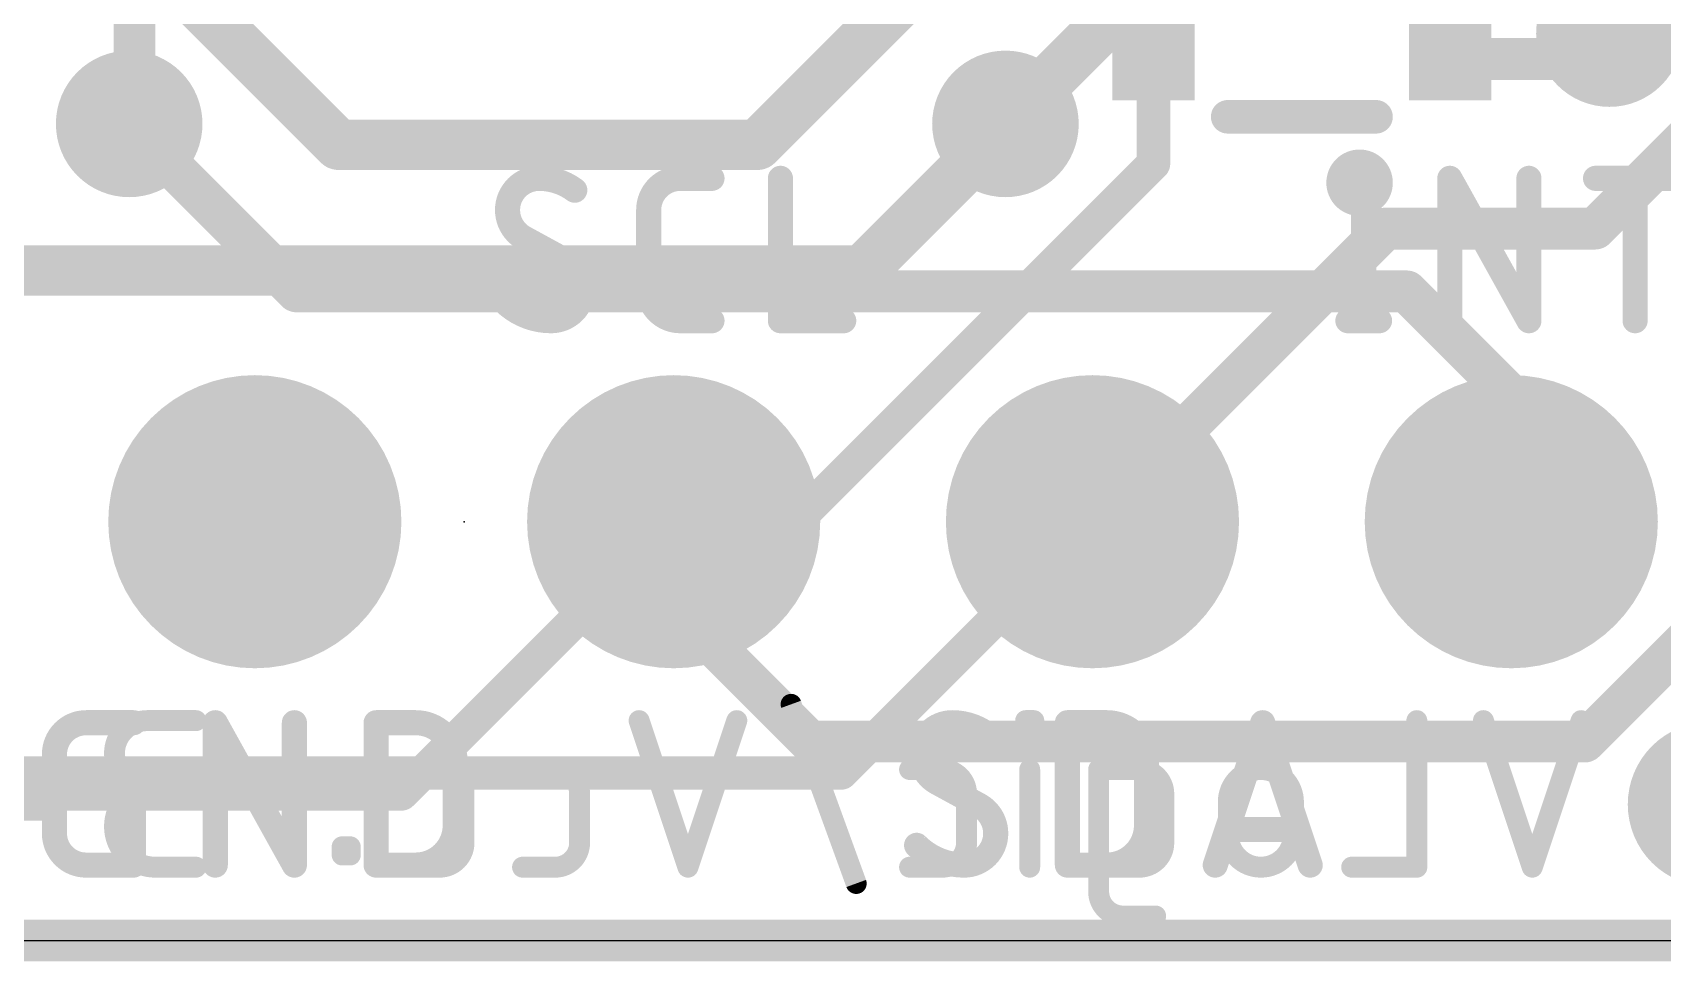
# Model space of a CAD drawing. Extents: x -0.1 to 25.5, y -0.1 to 18.
# Drawn here: x 10.08 to 19.97, y -0.13 to 5.51 of the extents above; entities that cross this region are included whole.
import ezdxf

# ---------------------------------------------------------------- set-up
doc = ezdxf.new("R2010")
doc.units = 0
for name, color, linetype in [('1', 12, 'CONTINUOUS'), ('16', 5, 'CONTINUOUS'), ('17', 110, 'CONTINUOUS'), ('18', 110, 'CONTINUOUS'), ('20', 53, 'CONTINUOUS'), ('21', 40, 'CONTINUOUS'), ('22', 6, 'CONTINUOUS'), ('23', 40, 'CONTINUOUS')]:
    doc.layers.add(name, color=color, linetype=linetype)

# ---------------------------------------------------------------- blocks, each defined once
blk = doc.blocks.new('PIE')
at = {"const_width": 0.5}
blk.add_lwpolyline([(0, -0.25, 1), (0, 0.25, 1), (0, -0.25)], format="xyb", dxfattribs=at)
blk = doc.blocks.new('ROUNDP')
at = {"const_width": 0.5}
blk.add_lwpolyline([(0, -0.25, 1), (0, 0.25, 1), (0, -0.25)], format="xyb", dxfattribs=at)
blk = doc.blocks.new('RECT')
blk.add_solid([(-0.5, -0.5), (0.5, -0.5), (-0.5, 0.5), (0.5, 0.5)])
blk = doc.blocks.new('ROUNDV')
at = {"const_width": 0.5}
blk.add_lwpolyline([(0, -0.25, 1), (0, 0.25, 1), (0, -0.25)], format="xyb", dxfattribs=at)

msp = doc.modelspace()

# ---------------------------------------------------------------- linework, layer by layer
at = {"layer": '1'}
for points, const_width in [([(10.7, 7.536), (10.7, 4.985)], 0.254), ([(19.4904, 5.346), (19.6452, 5.5008)], 0.254), ([(16.88, 5.346), (16.88, 4.711)], 0.2032), ([(18.68, 5.346), (19.4904, 5.346)], 0.254), ([(20.447, 5.207), (19.558, 4.318)], 0.254), ([(10.7, 4.985), (10.668, 4.953)], 0.254), ([(15.113, 4.064), (15.9823, 4.9333)], 0.3048), ([(15.9823, 4.9333), (15.9823, 4.953)], 0.3048), ([(16.88, 4.711), (14.709, 2.54)], 0.2032), ([(18.288, 4.318), (16.51, 2.54)], 0.254), ([(19.558, 4.318), (18.288, 4.318)], 0.254), ([(6.477, 4.064), (15.113, 4.064)], 0.3048), ([(14.709, 2.54), (13.97, 2.54)], 0.2032), ([(14.986, 1.016), (16.51, 2.54)], 0.2032), ([(5.842, 1.016), (14.986, 1.016)], 0.2032), ([(25.4, 0), (0, 0)], 0.254)]:
    msp.add_lwpolyline(points, dxfattribs=dict(at, const_width=const_width))
for points, const_width in [([(19.6901, 5.4559, 1), (19.6003, 5.5457)], 0.127), ([(16.9308, 5.346, 1), (16.8292, 5.346)], 0.1016), ([(18.68, 5.4095, 1), (18.68, 5.2825)], 0.127), ([(19.4455, 5.3909, 1), (19.5353, 5.3011)], 0.127), ([(19.4904, 5.2825, 1), (19.4904, 5.4095)], 0.127), ([(10.6231, 4.9979, 1), (10.7129, 4.9081)], 0.127), ([(10.6365, 4.985, 1), (10.7635, 4.985)], 0.127), ([(10.7449, 4.9401, 1), (10.6551, 5.0299)], 0.127), ([(16.0585, 4.953, 1), (15.9061, 4.953)], 0.1524), ([(16.0362, 4.8794, 1), (15.9284, 4.9872)], 0.1524), ([(15.9061, 4.9333, 1), (16.0585, 4.9333)], 0.1524), ([(16.8292, 4.711, 1), (16.9308, 4.711)], 0.1016), ([(16.9159, 4.6751, 1), (16.8441, 4.7469)], 0.1016), ([(18.288, 4.3815, 1), (18.288, 4.2545)], 0.127), ([(18.3329, 4.2731, 1), (18.2431, 4.3629)], 0.127), ([(19.5131, 4.3629, 1), (19.6029, 4.2731)], 0.127), ([(19.558, 4.2545, 1), (19.558, 4.3815)], 0.127), ([(15.0591, 4.1179, 1), (15.1669, 4.0101)], 0.1524), ([(15.113, 3.9878, 1), (15.113, 4.1402)], 0.1524), ([(13.97, 2.5908, 1), (13.97, 2.4892)], 0.1016), ([(14.6731, 2.5759, 1), (14.7449, 2.5041)], 0.1016), ([(14.709, 2.4892, 1), (14.709, 2.5908)], 0.1016), ([(16.4651, 2.5849, 1), (16.5549, 2.4951)], 0.127), ([(16.5459, 2.5041, 1), (16.4741, 2.5759)], 0.1016), ([(14.9501, 1.0519, 1), (15.0219, 0.9801)], 0.1016), ([(14.986, 0.9652, 1), (14.986, 1.0668)], 0.1016)]:
    msp.add_lwpolyline(points, format="xyb", dxfattribs=dict(at, const_width=const_width))
at = {"layer": '16'}
for points, const_width in [([(11.938, 4.826), (10.668, 6.096)], 0.3048), ([(15.748, 6.096), (14.478, 4.826)], 0.3048), ([(15.9823, 4.953), (16.764, 5.7347)], 0.3048), ([(19.6452, 5.5008), (19.812, 5.6676)], 0.254), ([(11.684, 3.937), (10.668, 4.953)], 0.254), ([(14.478, 4.826), (11.938, 4.826)], 0.3048), ([(18.415, 3.937), (11.684, 3.937)], 0.254), ([(18.415, 3.937), (19.05, 3.302)], 0.254), ([(19.05, 3.302), (19.05, 2.54)], 0.254), ([(13.97, 2.54), (12.319, 0.889)], 0.2032), ([(13.97, 2.032), (13.97, 2.54)], 0.254), ([(20.3835, 2.0955), (19.4945, 1.2065)], 0.254), ([(14.7955, 1.2065), (13.97, 2.032)], 0.254), ([(19.4945, 1.2065), (14.7955, 1.2065)], 0.254), ([(12.319, 0.889), (5.969, 0.889)], 0.2032), ([(25.4, 0), (0, 0)], 0.254)]:
    msp.add_lwpolyline(points, dxfattribs=dict(at, const_width=const_width))
for points, const_width in [([(19.6003, 5.5457, 1), (19.6901, 5.4559)], 0.127), ([(10.7129, 4.9979, 1), (10.6231, 4.9081)], 0.127), ([(15.9284, 5.0069, 1), (16.0362, 4.8991)], 0.1524), ([(11.938, 4.9022, 1), (11.938, 4.7498)], 0.1524), ([(11.8841, 4.7721, 1), (11.9919, 4.8799)], 0.1524), ([(14.4241, 4.8799, 1), (14.5319, 4.7721)], 0.1524), ([(14.478, 4.7498, 1), (14.478, 4.9022)], 0.1524), ([(11.684, 4.0005, 1), (11.684, 3.8735)], 0.127), ([(18.4599, 3.9819, 1), (18.3701, 3.8921)], 0.127), ([(18.415, 3.8735, 1), (18.415, 4.0005)], 0.127), ([(11.6391, 3.8921, 1), (11.7289, 3.9819)], 0.127), ([(19.1135, 3.302, 1), (18.9865, 3.302)], 0.127), ([(19.0051, 3.2571, 1), (19.0949, 3.3469)], 0.127), ([(14.0335, 2.54, 1), (13.9065, 2.54)], 0.127), ([(14.0059, 2.5041, 1), (13.9341, 2.5759)], 0.1016), ([(18.9865, 2.54, 1), (19.1135, 2.54)], 0.127), ([(14.0149, 2.0769, 1), (13.9251, 1.9871)], 0.127), ([(13.9065, 2.032, 1), (14.0335, 2.032)], 0.127), ([(14.7955, 1.27, 1), (14.7955, 1.143)], 0.127), ([(14.7506, 1.1616, 1), (14.8404, 1.2514)], 0.127), ([(19.4496, 1.2514, 1), (19.5394, 1.1616)], 0.127), ([(19.4945, 1.143, 1), (19.4945, 1.27)], 0.127), ([(12.319, 0.8382, 1), (12.319, 0.9398)], 0.1016), ([(12.2831, 0.9249, 1), (12.3549, 0.8531)], 0.1016)]:
    msp.add_lwpolyline(points, format="xyb", dxfattribs=dict(at, const_width=const_width))
at = {"layer": '20'}
msp.add_line((2.54, 0), (22.86, 0), dxfattribs=at)
at = {"layer": '21'}
for points, const_width in [([(17.33, 4.996), (18.23, 4.996)], 0.2032), ([(14.0106, 4.6228), (14.2025, 4.6228)], 0.1524), ([(14.6176, 4.6228), (14.6176, 3.7592)], 0.1524), ([(18.0591, 4.6228), (18.251, 4.6228)], 0.1524), ([(18.1551, 4.6228), (18.1551, 3.7592)], 0.1524), ([(18.6772, 3.7592), (18.6772, 4.6228)], 0.1524), ([(18.6772, 4.6228), (19.157, 3.7592)], 0.1524), ([(19.157, 3.7592), (19.157, 4.6228)], 0.1524), ([(19.5611, 4.6228), (20.0409, 4.6228)], 0.1524), ([(19.801, 3.7592), (19.801, 4.6228)], 0.1524), ([(13.8187, 3.9511), (13.8187, 4.4309)], 0.1524), ([(13.3224, 4.119), (13.0585, 4.263)], 0.1524), ([(14.2025, 3.7592), (14.0106, 3.7592)], 0.1524), ([(14.6176, 3.7592), (15.0014, 3.7592)], 0.1524), ([(18.0591, 3.7592), (18.251, 3.7592)], 0.1524), ([(10.4067, 1.3208), (10.6945, 1.3208)], 0.1524), ([(11.1901, 0.4572), (11.1901, 1.3208)], 0.1524), ([(11.1901, 1.3208), (11.6699, 0.4572)], 0.1524), ([(11.6699, 0.4572), (11.6699, 1.3208)], 0.1524), ([(12.1655, 0.4572), (12.1655, 1.3208)], 0.1524), ([(12.1655, 1.3208), (12.4054, 1.3208)], 0.1524), ([(16.3579, 0.4572), (16.3579, 1.3208)], 0.1524), ([(16.3579, 1.3208), (16.5978, 1.3208)], 0.1524), ([(17.2548, 0.4572), (17.5426, 1.3208)], 0.1524), ([(17.5426, 1.3208), (17.8305, 0.4572)], 0.1524), ([(10.2148, 0.6491), (10.2148, 1.1289)], 0.1524), ([(12.6452, 1.0809), (12.6452, 0.6971)], 0.1524), ([(16.8377, 1.0809), (16.8377, 0.6971)], 0.1524), ([(10.5506, 0.937), (10.6945, 0.937)], 0.1524), ([(10.6945, 0.937), (10.6945, 0.4572)], 0.1524), ([(15.8273, 0.817), (15.5634, 0.961)], 0.1524), ([(17.7585, 0.6731), (17.3267, 0.6731)], 0.1524), ([(10.6945, 0.4572), (10.4067, 0.4572)], 0.1524), ([(12.4054, 0.4572), (12.1655, 0.4572)], 0.1524), ([(16.5978, 0.4572), (16.3579, 0.4572)], 0.1524)]:
    msp.add_lwpolyline(points, dxfattribs=dict(at, const_width=const_width))
for points, const_width in [([(17.33, 5.0468, 1), (17.33, 4.9452)], 0.1016), ([(18.23, 4.9452, 1), (18.23, 5.0468)], 0.1016), ([(18.13, 4.496, 1), (18.13, 4.696, 1), (18.13, 4.496)], 0.2032), ([(13.1545, 4.6228, 0.4142), (12.9626, 4.4309)], 0.1524), ([(13.3704, 4.5508, 0.1623), (13.1545, 4.6228)], 0.1524), ([(13.1545, 4.6609, 1), (13.1545, 4.5847)], 0.0762), ([(13.1545, 4.5847, 1), (13.1545, 4.6609)], 0.0762), ([(14.0106, 4.6228, 0.4142), (13.8187, 4.4309)], 0.1524), ([(14.0106, 4.6609, 1), (14.0106, 4.5847)], 0.0762), ([(14.0106, 4.5847, 1), (14.0106, 4.6609)], 0.0762), ([(14.2025, 4.5847, 1), (14.2025, 4.6609)], 0.0762), ([(14.6557, 4.6228, 1), (14.5795, 4.6228)], 0.0762), ([(18.0591, 4.6609, 1), (18.0591, 4.5847)], 0.0762), ([(18.1932, 4.6228, 1), (18.117, 4.6228)], 0.0762), ([(18.251, 4.5847, 1), (18.251, 4.6609)], 0.0762), ([(18.7153, 4.6228, 1), (18.6391, 4.6228)], 0.0762), ([(18.7105, 4.6413, 1), (18.6439, 4.6043)], 0.0762), ([(19.1951, 4.6228, 1), (19.1189, 4.6228)], 0.0762), ([(19.5611, 4.6609, 1), (19.5611, 4.5847)], 0.0762), ([(19.8391, 4.6228, 1), (19.7629, 4.6228)], 0.0762), ([(13.3475, 4.5204, 1), (13.3933, 4.5813)], 0.0762), ([(12.9626, 4.4309, 0.2656), (13.0585, 4.263)], 0.1524), ([(13.0007, 4.4309, 1), (12.9245, 4.4309)], 0.0762), ([(12.9245, 4.4309, 1), (13.0007, 4.4309)], 0.0762), ([(13.8568, 4.4309, 1), (13.7806, 4.4309)], 0.0762), ([(13.7806, 4.4309, 1), (13.8568, 4.4309)], 0.0762), ([(13.0768, 4.2964, 1), (13.0403, 4.2295)], 0.0762), ([(13.0392, 4.2301, 1), (13.0779, 4.2958)], 0.0762), ([(13.3418, 4.1519, 1), (13.3031, 4.0862)], 0.0762), ([(13.4184, 3.9511, 0.2656), (13.3224, 4.119)], 0.1524), ([(13.3042, 4.0856, 1), (13.3407, 4.1525)], 0.0762), ([(12.9657, 3.906, 1), (12.9115, 3.8523)], 0.0762), ([(12.9386, 3.8791, 0.2), (13.2265, 3.7592)], 0.1524), ([(13.2265, 3.7592, 0.4142), (13.4184, 3.9511)], 0.1524), ([(13.4565, 3.9511, 1), (13.3803, 3.9511)], 0.0762), ([(13.3803, 3.9511, 1), (13.4565, 3.9511)], 0.0762), ([(13.8187, 3.9511, 0.4142), (14.0106, 3.7592)], 0.1524), ([(13.8568, 3.9511, 1), (13.7806, 3.9511)], 0.0762), ([(13.7806, 3.9511, 1), (13.8568, 3.9511)], 0.0762), ([(13.2265, 3.7973, 1), (13.2265, 3.7211)], 0.0762), ([(13.2265, 3.7211, 1), (13.2265, 3.7973)], 0.0762), ([(14.0106, 3.7973, 1), (14.0106, 3.7211)], 0.0762), ([(14.0106, 3.7211, 1), (14.0106, 3.7973)], 0.0762), ([(14.2025, 3.7211, 1), (14.2025, 3.7973)], 0.0762), ([(14.6176, 3.7973, 1), (14.6176, 3.7211)], 0.0762), ([(14.5795, 3.7592, 1), (14.6557, 3.7592)], 0.0762), ([(15.0014, 3.7211, 1), (15.0014, 3.7973)], 0.0762), ([(18.0591, 3.7973, 1), (18.0591, 3.7211)], 0.0762), ([(18.117, 3.7592, 1), (18.1932, 3.7592)], 0.0762), ([(18.251, 3.7211, 1), (18.251, 3.7973)], 0.0762), ([(18.6391, 3.7592, 1), (18.7153, 3.7592)], 0.0762), ([(19.1189, 3.7592, 1), (19.1951, 3.7592)], 0.0762), ([(19.1237, 3.7407, 1), (19.1903, 3.7777)], 0.0762), ([(19.7629, 3.7592, 1), (19.8391, 3.7592)], 0.0762), ([(10.4067, 1.3208, 0.4142), (10.2148, 1.1289)], 0.1524), ([(10.4067, 1.3589, 1), (10.4067, 1.2827)], 0.0762), ([(10.4067, 1.2827, 1), (10.4067, 1.3589)], 0.0762), ([(10.6945, 1.2827, 1), (10.6945, 1.3589)], 0.0762), ([(11.2282, 1.3208, 1), (11.152, 1.3208)], 0.0762), ([(11.2234, 1.3393, 1), (11.1568, 1.3023)], 0.0762), ([(11.708, 1.3208, 1), (11.6318, 1.3208)], 0.0762), ([(12.2036, 1.3208, 1), (12.1274, 1.3208)], 0.0762), ([(12.1655, 1.3589, 1), (12.1655, 1.2827)], 0.0762), ([(12.6452, 1.0809, 0.4142), (12.4054, 1.3208)], 0.1524), ([(12.4054, 1.3589, 1), (12.4054, 1.2827)], 0.0762), ([(12.4054, 1.2827, 1), (12.4054, 1.3589)], 0.0762), ([(15.6594, 1.3208, 0.4142), (15.4675, 1.1289)], 0.1524), ([(15.8753, 1.2488, 0.1623), (15.6594, 1.3208)], 0.1524), ([(15.6594, 1.3589, 1), (15.6594, 1.2827)], 0.0762), ([(15.6594, 1.2827, 1), (15.6594, 1.3589)], 0.0762), ([(16.396, 1.3208, 1), (16.3198, 1.3208)], 0.0762), ([(16.3579, 1.3589, 1), (16.3579, 1.2827)], 0.0762), ([(16.8377, 1.0809, 0.4142), (16.5978, 1.3208)], 0.1524), ([(16.5978, 1.3589, 1), (16.5978, 1.2827)], 0.0762), ([(16.5978, 1.2827, 1), (16.5978, 1.3589)], 0.0762), ([(17.5788, 1.3328, 1), (17.5065, 1.3088)], 0.0762), ([(17.5788, 1.3088, 1), (17.5065, 1.3328)], 0.0762), ([(15.8524, 1.2184, 1), (15.8981, 1.2793)], 0.0762), ([(10.2529, 1.1289, 1), (10.1767, 1.1289)], 0.0762), ([(15.4675, 1.1289, 0.2656), (15.5634, 0.961)], 0.1524), ([(15.5056, 1.1289, 1), (15.4294, 1.1289)], 0.0762), ([(10.1767, 1.1289, 1), (10.2529, 1.1289)], 0.0762), ([(12.6833, 1.0809, 1), (12.6071, 1.0809)], 0.0762), ([(12.6071, 1.0809, 1), (12.6833, 1.0809)], 0.0762), ([(15.4294, 1.1289, 1), (15.5056, 1.1289)], 0.0762), ([(16.8758, 1.0809, 1), (16.7996, 1.0809)], 0.0762), ([(16.7996, 1.0809, 1), (16.8758, 1.0809)], 0.0762), ([(10.5506, 0.9751, 1), (10.5506, 0.8989)], 0.0762), ([(10.7326, 0.937, 1), (10.6564, 0.937)], 0.0762), ([(10.6945, 0.8989, 1), (10.6945, 0.9751)], 0.0762), ([(15.5817, 0.9944, 1), (15.5452, 0.9275)], 0.0762), ([(15.5441, 0.9281, 1), (15.5828, 0.9938)], 0.0762), ([(15.8467, 0.8499, 1), (15.808, 0.7842)], 0.0762), ([(15.9233, 0.6491, 0.2656), (15.8273, 0.817)], 0.1524), ([(15.8091, 0.7836, 1), (15.8456, 0.8505)], 0.0762), ([(10.2148, 0.6491, 0.4142), (10.4067, 0.4572)], 0.1524), ([(10.2529, 0.6491, 1), (10.1767, 0.6491)], 0.0762), ([(12.4054, 0.4572, 0.4142), (12.6452, 0.6971)], 0.1524), ([(12.6833, 0.6971, 1), (12.6071, 0.6971)], 0.0762), ([(12.6071, 0.6971, 1), (12.6833, 0.6971)], 0.0762), ([(15.7314, 0.4572, 0.4142), (15.9233, 0.6491)], 0.1524), ([(15.9614, 0.6491, 1), (15.8852, 0.6491)], 0.0762), ([(16.5978, 0.4572, 0.4142), (16.8377, 0.6971)], 0.1524), ([(16.8758, 0.6971, 1), (16.7996, 0.6971)], 0.0762), ([(16.7996, 0.6971, 1), (16.8758, 0.6971)], 0.0762), ([(17.3267, 0.7112, 1), (17.3267, 0.635)], 0.0762), ([(17.7585, 0.635, 1), (17.7585, 0.7112)], 0.0762), ([(10.1767, 0.6491, 1), (10.2529, 0.6491)], 0.0762), ([(15.4705, 0.604, 1), (15.4164, 0.5503)], 0.0762), ([(15.4435, 0.5771, 0.2), (15.7314, 0.4572)], 0.1524), ([(15.8852, 0.6491, 1), (15.9614, 0.6491)], 0.0762), ([(10.4067, 0.4953, 1), (10.4067, 0.4191)], 0.0762), ([(10.4067, 0.4191, 1), (10.4067, 0.4953)], 0.0762), ([(10.6564, 0.4572, 1), (10.7326, 0.4572)], 0.0762), ([(10.6945, 0.4191, 1), (10.6945, 0.4953)], 0.0762), ([(11.152, 0.4572, 1), (11.2282, 0.4572)], 0.0762), ([(11.6318, 0.4572, 1), (11.708, 0.4572)], 0.0762), ([(11.6366, 0.4387, 1), (11.7032, 0.4757)], 0.0762), ([(12.1655, 0.4953, 1), (12.1655, 0.4191)], 0.0762), ([(12.1274, 0.4572, 1), (12.2036, 0.4572)], 0.0762), ([(12.4054, 0.4953, 1), (12.4054, 0.4191)], 0.0762), ([(12.4054, 0.4191, 1), (12.4054, 0.4953)], 0.0762), ([(15.7314, 0.4953, 1), (15.7314, 0.4191)], 0.0762), ([(15.7314, 0.4191, 1), (15.7314, 0.4953)], 0.0762), ([(16.3579, 0.4953, 1), (16.3579, 0.4191)], 0.0762), ([(16.3198, 0.4572, 1), (16.396, 0.4572)], 0.0762), ([(16.5978, 0.4953, 1), (16.5978, 0.4191)], 0.0762), ([(16.5978, 0.4191, 1), (16.5978, 0.4953)], 0.0762), ([(17.2186, 0.4692, 1), (17.2909, 0.4452)], 0.0762), ([(17.7944, 0.4452, 1), (17.8667, 0.4692)], 0.0762)]:
    msp.add_lwpolyline(points, format="xyb", dxfattribs=dict(at, const_width=const_width))
at = {"layer": '22'}
for points, const_width in [([(14.712, 1.4431, 1), (14.6523, 1.4214)], 0.0635), ([(10.7765, 1.3335, 1), (10.7765, 0.9384)], 0.127), ([(10.7765, 1.3653, 1), (10.7765, 1.3018)], 0.0635), ([(10.7765, 1.3018, 1), (10.7765, 1.3653)], 0.0635), ([(11.0729, 1.3018, 1), (11.0729, 1.3653)], 0.0635), ([(13.7906, 1.3435, 1), (13.7303, 1.3235)], 0.0635), ([(14.3832, 1.3235, 1), (14.323, 1.3435)], 0.0635), ([(16.1047, 1.3653, 1), (16.1047, 1.3018)], 0.0635), ([(16.1365, 1.3335, 1), (16.073, 1.3335)], 0.0635), ([(16.1858, 1.3335, 1), (16.1223, 1.3335)], 0.0635), ([(16.1541, 1.3018, 1), (16.1541, 1.3653)], 0.0635), ([(18.5089, 1.3335, 1), (18.4454, 1.3335)], 0.0635), ([(18.9112, 1.3435, 1), (18.8509, 1.3235)], 0.0635), ([(19.5038, 1.3235, 1), (19.4436, 1.3435)], 0.0635), ([(16.1047, 1.3159, 1), (16.1047, 1.2524)], 0.0635), ([(16.073, 1.2841, 1), (16.1365, 1.2841)], 0.0635), ([(16.1223, 1.2841, 1), (16.1858, 1.2841)], 0.0635), ([(16.1541, 1.2524, 1), (16.1541, 1.3159)], 0.0635), ([(12.3528, 1.0689, 1), (12.3528, 1.0054)], 0.0635), ([(12.6985, 0.889, 0.4142), (12.5503, 1.0372)], 0.127), ([(12.5503, 1.0689, 1), (12.5503, 1.0054)], 0.0635), ([(12.5503, 1.0054, 1), (12.5503, 1.0689)], 0.0635), ([(13.0538, 1.0689, 1), (13.0538, 1.0054)], 0.0635), ([(13.3995, 0.889, 0.4142), (13.2514, 1.0372)], 0.127), ([(13.2514, 1.0689, 1), (13.2514, 1.0054)], 0.0635), ([(13.2514, 1.0054, 1), (13.2514, 1.0689)], 0.0635), ([(15.4008, 1.0689, 1), (15.4008, 1.0054)], 0.0635), ([(15.7465, 0.889, 0.4142), (15.5983, 1.0372)], 0.127), ([(15.5983, 1.0689, 1), (15.5983, 1.0054)], 0.0635), ([(15.5983, 1.0054, 1), (15.5983, 1.0689)], 0.0635), ([(16.1611, 1.0372, 1), (16.0977, 1.0372)], 0.0635), ([(16.5792, 1.0372, 1), (16.5157, 1.0372)], 0.0635), ([(16.5475, 1.0689, 1), (16.5475, 1.0054)], 0.0635), ([(16.9426, 0.889, 0.4142), (16.7944, 1.0372)], 0.127), ([(16.7944, 1.0689, 1), (16.7944, 1.0054)], 0.0635), ([(16.7944, 1.0054, 1), (16.7944, 1.0689)], 0.0635), ([(17.729, 0.8396, 1), (17.3339, 0.8396)], 0.127), ([(10.8259, 0.9384, 1), (10.8259, 0.4445)], 0.127), ([(10.7765, 0.9701, 1), (10.7765, 0.9066)], 0.0635), ([(10.7765, 0.9066, 1), (10.7765, 0.9701)], 0.0635), ([(10.8259, 0.9066, 1), (10.8259, 0.9701)], 0.0635), ([(10.9741, 0.9066, 1), (10.9741, 0.9701)], 0.0635), ([(11.9912, 0.9631, 1), (11.9277, 0.9631)], 0.0635), ([(11.9595, 0.9948, 1), (11.9595, 0.9313)], 0.0635), ([(12.0406, 0.9631, 1), (11.9771, 0.9631)], 0.0635), ([(12.0088, 0.9313, 1), (12.0088, 0.9948)], 0.0635), ([(11.9595, 0.9454, 1), (11.9595, 0.8819)], 0.0635), ([(11.9277, 0.9137, 1), (11.9912, 0.9137)], 0.0635), ([(11.9771, 0.9137, 1), (12.0406, 0.9137)], 0.0635), ([(12.0088, 0.8819, 1), (12.0088, 0.9454)], 0.0635), ([(12.7302, 0.889, 1), (12.6667, 0.889)], 0.0635), ([(12.6667, 0.889, 1), (12.7302, 0.889)], 0.0635), ([(13.4313, 0.889, 1), (13.3678, 0.889)], 0.0635), ([(13.3678, 0.889, 1), (13.4313, 0.889)], 0.0635), ([(15.7782, 0.889, 1), (15.7147, 0.889)], 0.0635), ([(15.7147, 0.889, 1), (15.7782, 0.889)], 0.0635), ([(16.9743, 0.889, 1), (16.9108, 0.889)], 0.0635), ([(16.9108, 0.889, 1), (16.9743, 0.889)], 0.0635), ([(17.3657, 0.8396, 1), (17.3022, 0.8396)], 0.0635), ([(17.7608, 0.8396, 1), (17.6973, 0.8396)], 0.0635), ([(10.1469, 0.7585, 1), (10.1469, 0.822)], 0.0635), ([(17.3022, 0.8396, 1), (17.3657, 0.8396)], 0.0635), ([(17.6973, 0.8396, 1), (17.7608, 0.8396)], 0.0635), ([(17.3339, 0.6421, 1), (17.729, 0.6421)], 0.127), ([(17.3657, 0.6421, 1), (17.3022, 0.6421)], 0.0635), ([(17.7608, 0.6421, 1), (17.6973, 0.6421)], 0.0635), ([(11.9912, 0.568, 1), (11.9277, 0.568)], 0.0635), ([(11.9595, 0.5997, 1), (11.9595, 0.5362)], 0.0635), ([(12.0406, 0.568, 1), (11.9771, 0.568)], 0.0635), ([(12.0088, 0.5362, 1), (12.0088, 0.5997)], 0.0635), ([(12.5503, 0.4445, 0.4142), (12.6985, 0.5927)], 0.127), ([(12.7302, 0.5927, 1), (12.6667, 0.5927)], 0.0635), ([(12.6667, 0.5927, 1), (12.7302, 0.5927)], 0.0635), ([(13.2514, 0.4445, 0.4142), (13.3995, 0.5927)], 0.127), ([(13.4313, 0.5927, 1), (13.3678, 0.5927)], 0.0635), ([(13.3678, 0.5927, 1), (13.4313, 0.5927)], 0.0635), ([(15.5983, 0.4445, 0.4142), (15.7465, 0.5927)], 0.127), ([(15.7782, 0.5927, 1), (15.7147, 0.5927)], 0.0635), ([(15.7147, 0.5927, 1), (15.7782, 0.5927)], 0.0635), ([(16.7944, 0.4445, 0.4142), (16.9426, 0.5927)], 0.127), ([(16.9743, 0.5927, 1), (16.9108, 0.5927)], 0.0635), ([(16.9108, 0.5927, 1), (16.9743, 0.5927)], 0.0635), ([(17.3022, 0.6421, 1), (17.3657, 0.6421)], 0.0635), ([(17.6973, 0.6421, 1), (17.7608, 0.6421)], 0.0635), ([(10.8259, 0.4763, 1), (10.8259, 0.4128)], 0.0635), ([(10.8259, 0.4128, 1), (10.8259, 0.4763)], 0.0635), ([(11.0729, 0.4128, 1), (11.0729, 0.4763)], 0.0635), ([(11.9595, 0.5503, 1), (11.9595, 0.4868)], 0.0635), ([(11.9277, 0.5186, 1), (11.9912, 0.5186)], 0.0635), ([(11.9771, 0.5186, 1), (12.0406, 0.5186)], 0.0635), ([(12.0088, 0.4868, 1), (12.0088, 0.5503)], 0.0635), ([(12.3528, 0.4763, 1), (12.3528, 0.4128)], 0.0635), ([(12.5503, 0.4763, 1), (12.5503, 0.4128)], 0.0635), ([(12.5503, 0.4128, 1), (12.5503, 0.4763)], 0.0635), ([(13.0538, 0.4763, 1), (13.0538, 0.4128)], 0.0635), ([(13.2514, 0.4763, 1), (13.2514, 0.4128)], 0.0635), ([(13.2514, 0.4128, 1), (13.2514, 0.4763)], 0.0635), ([(15.4008, 0.4763, 1), (15.4008, 0.4128)], 0.0635), ([(15.5983, 0.4763, 1), (15.5983, 0.4128)], 0.0635), ([(15.5983, 0.4128, 1), (15.5983, 0.4763)], 0.0635), ([(16.5475, 0.4763, 1), (16.5475, 0.4128)], 0.0635), ([(16.7944, 0.4763, 1), (16.7944, 0.4128)], 0.0635), ([(16.7944, 0.4128, 1), (16.7944, 0.4763)], 0.0635), ([(18.082, 0.4763, 1), (18.082, 0.4128)], 0.0635), ([(18.4771, 0.4128, 1), (18.4771, 0.4763)], 0.0635), ([(14.0267, 0.4545, 1), (14.0869, 0.4345)], 0.0635), ([(14.0267, 0.4345, 1), (14.0869, 0.4545)], 0.0635), ([(16.0977, 0.4445, 1), (16.1611, 0.4445)], 0.0635), ([(18.4454, 0.4445, 1), (18.5089, 0.4445)], 0.0635), ([(19.1473, 0.4545, 1), (19.2075, 0.4345)], 0.0635), ([(19.1473, 0.4345, 1), (19.2075, 0.4545)], 0.0635), ([(15.0474, 0.3349, 1), (15.1071, 0.3566)], 0.0635), ([(16.5792, 0.2963, 1), (16.5157, 0.2963)], 0.0635), ([(16.5157, 0.2963, 1), (16.5792, 0.2963)], 0.0635), ([(16.5475, 0.2963, 0.4142), (16.6956, 0.1482)], 0.127), ([(16.6956, 0.1799, 1), (16.6956, 0.1164)], 0.0635), ([(16.6956, 0.1164, 1), (16.6956, 0.1799)], 0.0635), ([(16.8932, 0.1164, 1), (16.8932, 0.1799)], 0.0635)]:
    msp.add_lwpolyline(points, format="xyb", dxfattribs=dict(at, const_width=const_width))
at = {"layer": '22', "const_width": 0.127}
for points in [[(15.0773, 0.3457), (14.6822, 1.4323)], [(11.0729, 1.3335), (10.7765, 1.3335)], [(14.0568, 0.4445), (13.7604, 1.3335)], [(14.3531, 1.3335), (14.0568, 0.4445)], [(16.1541, 1.3335), (16.1047, 1.3335)], [(16.1047, 1.3335), (16.1047, 1.2841)], [(16.1541, 1.2841), (16.1541, 1.3335)], [(18.4771, 1.3335), (18.4771, 0.4445)], [(19.1774, 0.4445), (18.8811, 1.3335)], [(19.4737, 1.3335), (19.1774, 0.4445)], [(16.1047, 1.2841), (16.1541, 1.2841)], [(12.5503, 1.0372), (12.3528, 1.0372)], [(13.2514, 1.0372), (13.0538, 1.0372)], [(15.5983, 1.0372), (15.4008, 1.0372)], [(16.1294, 0.4445), (16.1294, 1.0372)], [(16.7944, 1.0372), (16.5475, 1.0372)], [(16.5475, 1.0372), (16.5475, 0.2963)], [(10.7765, 0.9384), (10.9741, 0.9384)], [(12.0088, 0.9631), (11.9595, 0.9631)], [(11.9595, 0.9631), (11.9595, 0.9137)], [(12.0088, 0.9137), (12.0088, 0.9631)], [(11.9595, 0.9137), (12.0088, 0.9137)], [(12.6985, 0.5927), (12.6985, 0.889)], [(13.3995, 0.5927), (13.3995, 0.889)], [(15.7465, 0.5927), (15.7465, 0.889)], [(16.9426, 0.5927), (16.9426, 0.889)], [(17.3339, 0.8396), (17.3339, 0.6421)], [(17.729, 0.6421), (17.729, 0.8396)], [(10.1469, 0.7902), (9.5542, 0.7902)], [(12.0088, 0.568), (11.9595, 0.568)], [(11.9595, 0.568), (11.9595, 0.5186)], [(12.0088, 0.5186), (12.0088, 0.568)], [(11.0729, 0.4445), (10.8259, 0.4445)], [(11.9595, 0.5186), (12.0088, 0.5186)], [(12.3528, 0.4445), (12.5503, 0.4445)], [(13.0538, 0.4445), (13.2514, 0.4445)], [(15.4008, 0.4445), (15.5983, 0.4445)], [(16.5475, 0.4445), (16.7944, 0.4445)], [(18.4771, 0.4445), (18.082, 0.4445)], [(16.6956, 0.1482), (16.8932, 0.1482)]]:
    msp.add_lwpolyline(points, dxfattribs=at)
at = {"layer": '23'}
msp.add_point((12.7, 2.54), dxfattribs=at)

# ---------------------------------------------------------------- block references
at = {"layer": '1', "xscale": 0.5, "yscale": 0.5, "rotation": 90}
for p in [(16.88, 5.346), (18.68, 5.346)]:
    msp.add_blockref('RECT', p, dxfattribs=at)
at = {"layer": '1'}
msp.add_blockref('PIE', (20.2565, 0.8255), dxfattribs=at)
at = {"layer": '17', "xscale": 1.778, "yscale": 1.778, "rotation": 90}
for p in [(11.43, 2.54), (11.43, 2.54), (13.97, 2.54), (13.97, 2.54), (16.51, 2.54), (16.51, 2.54), (19.05, 2.54), (19.05, 2.54)]:
    msp.add_blockref('ROUNDP', p, dxfattribs=at)
at = {"layer": '18', "xscale": 0.889, "yscale": 0.889}
for p in [(19.6452, 5.5008), (19.6452, 5.5008), (10.668, 4.953), (10.668, 4.953), (15.9823, 4.953), (15.9823, 4.953)]:
    msp.add_blockref('ROUNDV', p, dxfattribs=at)

doc.saveas('drawing.dxf')
